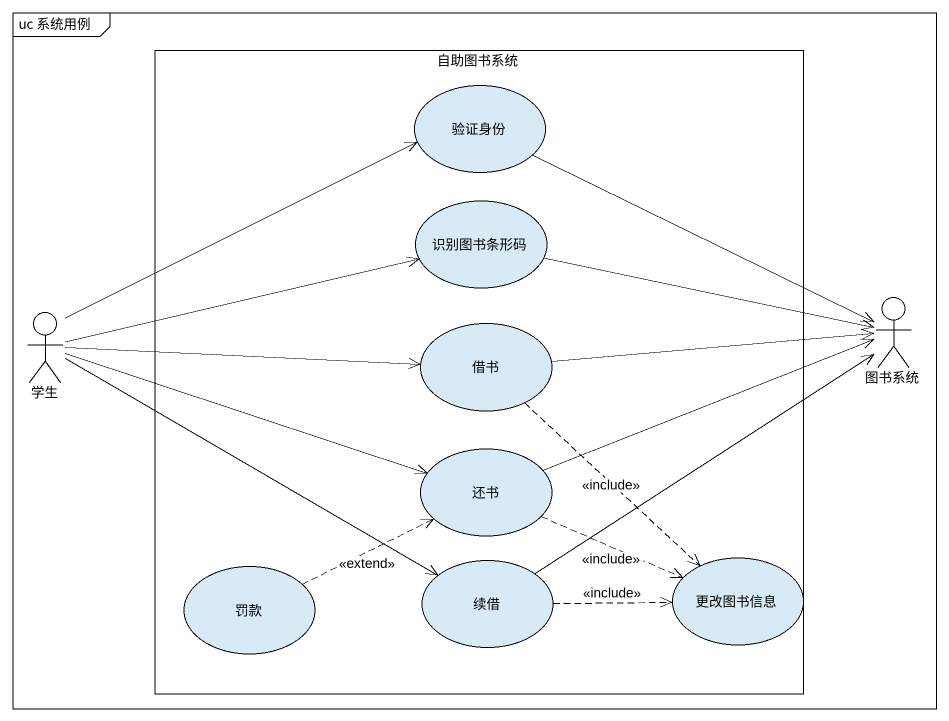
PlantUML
@startuml
mainframe uc 系统用例
rectangle 自助图书系统 {
  usecase 验证身份
  usecase 识别图书条形码
  usecase 借书
  usecase 还书
  usecase 罚款
  usecase 续借
  usecase 更改图书信息
}
actor 学生
actor 图书系统
验证身份 -right-> 图书系统
识别图书条形码 -right-> 图书系统
学生 -right-> 验证身份
学生 -right-> 识别图书条形码
学生 -right-> 借书
学生 -right-> 还书
学生 -right-> 续借
借书 -right-> 图书系统
借书 ..> 更改图书信息 : <<include>>
还书 -right-> 图书系统
还书 .right.> 更改图书信息 : <<include>>
罚款 .right.> 还书 : <<extend>>
续借 -up-> 图书系统
续借 .right.> 更改图书信息 : <<include>>
@enduml
